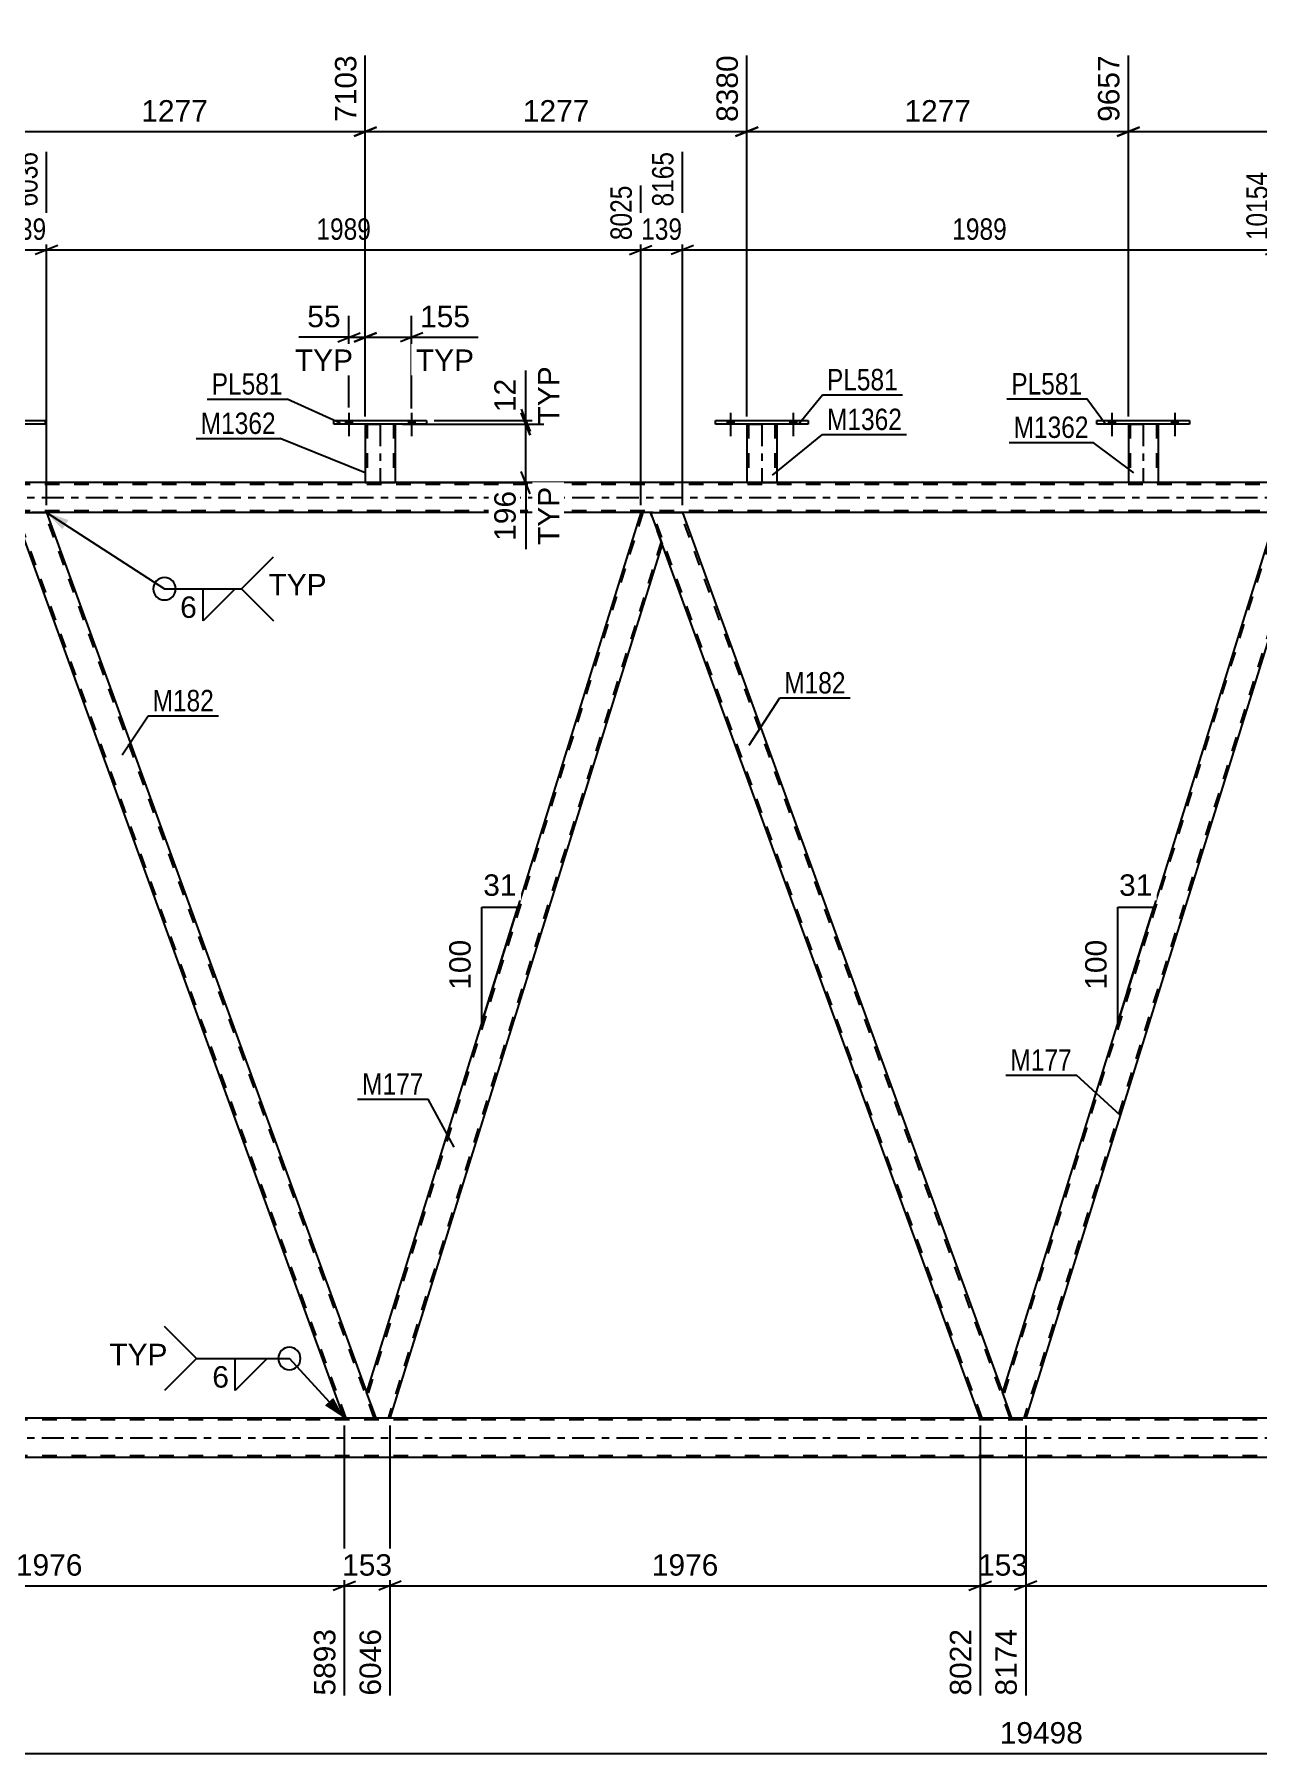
# Model space of a CAD drawing. Header units: millimetres. Extents: x 0 to 3371, y 0 to 1899.
# Drawn here: x 283.4 to 447.1, y 248.6 to 478.8 of the extents above; entities that cross this region are included whole.
import ezdxf

# ---------------------------------------------------------------- set-up
doc = ezdxf.new("R2010")
doc.units = ezdxf.units.MM
doc.linetypes.add('DXK_LINE_DOT2', pattern=[3.9198, 1.9599, -1.9599])
doc.linetypes.add('DXK_LINE_DOT3', pattern=[5.9187, 2.979, -0.9799, 0.9799, -0.9799])
doc.styles.add('Arial', font='ARIAL.TTF', dxfattribs={"height": 0.2})
doc.styles.add('Arial Narrow', font='ARIALN.TTF', dxfattribs={"height": 0.2})

# ---------------------------------------------------------------- blocks, each defined once
blk = doc.blocks.new('Part-203723636-5154 - 5074')
at = {"color": 7, "linetype": 'DXK_LINE_DOT2'}
for p, q in [((764.93, 418.52), (100.87, 418.52)), ((764.93, 415), (100.87, 415)), ((284.99, 414.76), (279.42, 414.76)), ((370.13, 414.76), (364.55, 414.76))]:
    blk.add_line(p, q, dxfattribs=at)
at = {"color": 7, "linetype": 'DXK_LINE_DOT3'}
blk.add_line((100.87, 416.76), (764.93, 416.76), dxfattribs=at)
at = {"color": 2, "linetype": 'Continuous'}
for p, q in [((564.71, 418.76), (206.71, 418.76)), ((364.55, 414.76), (284.99, 414.76)), ((449.69, 414.76), (370.13, 414.76))]:
    blk.add_line(p, q, dxfattribs=at)
blk = doc.blocks.new('Part-203723636-5172 - 5074')
at = {"color": 7, "linetype": 'DXK_LINE_DOT2'}
for p, q in [((776.33, 293.3), (100.87, 293.3)), ((776.33, 288.5), (100.87, 288.5))]:
    blk.add_line(p, q, dxfattribs=at)
at = {"color": 2, "linetype": 'Continuous'}
for p, q in [((490.68, 293.54), (250.46, 293.54)), ((490.68, 288.26), (250.46, 288.26))]:
    blk.add_line(p, q, dxfattribs=at)
at = {"color": 7, "linetype": 'DXK_LINE_DOT3'}
blk.add_line((100.87, 290.9), (776.33, 290.9), dxfattribs=at)
blk = doc.blocks.new('Part-203723636-5177 - 5074')
at = {"color": 2, "linetype": 'Continuous'}
for p, q in [((449.69, 414.76), (412.99, 297.01)), ((451.01, 414.76), (449.69, 414.76)), ((451.01, 414.76), (452.55, 410.51)), ((452.55, 410.51), (416.09, 293.54)), ((414.25, 293.54), (412.99, 297.01))]:
    blk.add_line(p, q, dxfattribs=at)
at = {"color": 7, "linetype": 'DXK_LINE_DOT2'}
for p, q in [((449.94, 414.76), (413.12, 296.64)), ((452.42, 410.88), (415.84, 293.54)), ((416.09, 293.54), (414.25, 293.54))]:
    blk.add_line(p, q, dxfattribs=at)
blk = doc.blocks.new('Bolt-203723636-5509 - 5074')
at = {"linetype": 'Continuous'}
for points in [[(376.11, 426.6), (376.99, 426.6), (376.99, 427.08), (376.11, 427.08)], [(384.51, 426.6), (385.39, 426.6), (385.39, 427.08), (384.51, 427.08)]]:
    blk.add_hatch(color=1, dxfattribs=at).paths.add_polyline_path(points)
at = {"color": 1, "linetype": 'Continuous'}
for p, q in [((376.55, 428.08), (376.55, 424.96)), ((384.95, 428.08), (384.95, 424.96)), ((376.11, 427.08), (376.11, 426.6)), ((376.99, 427.08), (376.99, 426.6)), ((384.51, 427.08), (384.51, 426.6)), ((385.39, 427.08), (385.39, 426.6))]:
    blk.add_line(p, q, dxfattribs=at)
blk = doc.blocks.new('Part-203723636-5257 - 5074')
at = {"color": 2, "linetype": 'Continuous'}
for p, q in [((365.87, 414.76), (370.13, 414.76)), ((370.13, 414.76), (412.99, 297.01)), ((409.99, 293.54), (367.42, 410.51))]:
    blk.add_line(p, q, dxfattribs=at)
at = {"color": 7, "linetype": 'DXK_LINE_DOT2'}
for p, q in [((367.42, 410.51), (365.87, 414.76)), ((410.25, 293.54), (366.13, 414.76)), ((413.99, 293.54), (369.87, 414.76)), ((414.25, 293.54), (412.99, 297.01)), ((414.25, 293.54), (409.99, 293.54))]:
    blk.add_line(p, q, dxfattribs=at)
blk = doc.blocks.new('Part-203723636-5278 - 5074')
at = {"color": 2, "linetype": 'Continuous'}
for p, q in [((327.67, 426.6), (327.67, 418.76)), ((331.67, 426.6), (331.67, 418.76)), ((327.67, 418.76), (331.67, 418.76))]:
    blk.add_line(p, q, dxfattribs=at)
at = {"color": 7, "linetype": 'DXK_LINE_DOT2'}
for p, q in [((327.67, 426.6), (331.67, 426.6)), ((327.67, 426.6), (327.67, 426.6)), ((327.67, 426.6), (327.67, 426.6)), ((327.91, 426.6), (327.91, 418.76)), ((331.43, 426.6), (331.43, 418.76)), ((331.67, 426.6), (331.67, 426.6)), ((331.67, 426.6), (331.67, 426.6)), ((331.38, 418.76), (331.41, 418.76)), ((331.38, 418.76), (331.41, 418.76)), ((331.41, 418.76), (331.43, 418.76)), ((331.41, 418.76), (331.43, 418.76))]:
    blk.add_line(p, q, dxfattribs=at)
at = {"color": 7, "linetype": 'DXK_LINE_DOT3'}
blk.add_line((329.67, 426.6), (329.67, 418.76), dxfattribs=at)
blk = doc.blocks.new('Part-203723636-5283 - 5074')
at = {"color": 2, "linetype": 'Continuous'}
for p, q in [((272.39, 426.6), (272.39, 427.08)), ((272.39, 427.08), (284.79, 427.08)), ((284.79, 426.6), (272.39, 426.6)), ((284.79, 427.08), (284.79, 426.6))]:
    blk.add_line(p, q, dxfattribs=at)
blk = doc.blocks.new('Part-203723636-5350 - 5074')
at = {"color": 2, "linetype": 'Continuous'}
for p, q in [((429.83, 426.6), (429.83, 418.76)), ((433.83, 426.6), (433.83, 418.76)), ((433.8, 418.76), (429.83, 418.76)), ((433.83, 418.76), (433.8, 418.76))]:
    blk.add_line(p, q, dxfattribs=at)
at = {"color": 7, "linetype": 'DXK_LINE_DOT2'}
for p, q in [((429.83, 426.6), (433.83, 426.6)), ((429.83, 426.6), (429.83, 426.6)), ((429.83, 426.6), (429.83, 426.6)), ((430.07, 426.6), (430.07, 418.76)), ((433.59, 426.6), (433.59, 418.76)), ((433.83, 426.6), (433.83, 426.6)), ((433.83, 426.6), (433.83, 426.6)), ((433.57, 418.76), (433.59, 418.76)), ((433.83, 418.76), (433.83, 418.76))]:
    blk.add_line(p, q, dxfattribs=at)
at = {"color": 7, "linetype": 'DXK_LINE_DOT3'}
blk.add_line((431.83, 426.6), (431.83, 418.76), dxfattribs=at)
blk = doc.blocks.new('Part-203723636-5355 - 5074')
at = {"color": 2, "linetype": 'Continuous'}
for p, q in [((374.55, 426.6), (374.55, 427.08)), ((374.55, 427.08), (386.95, 427.08)), ((386.95, 426.6), (374.55, 426.6)), ((386.95, 427.08), (386.95, 426.6))]:
    blk.add_line(p, q, dxfattribs=at)
blk = doc.blocks.new('Part-203723636-5360 - 5074')
at = {"color": 2, "linetype": 'Continuous'}
for p, q in [((378.75, 426.6), (378.75, 418.76)), ((382.75, 426.6), (382.75, 418.76)), ((378.75, 418.76), (382.75, 418.76))]:
    blk.add_line(p, q, dxfattribs=at)
at = {"color": 7, "linetype": 'DXK_LINE_DOT2'}
for p, q in [((378.75, 426.6), (382.75, 426.6)), ((378.75, 426.6), (378.75, 426.6)), ((378.75, 426.6), (378.75, 426.6)), ((378.99, 426.6), (378.99, 418.76)), ((382.51, 426.6), (382.51, 418.76)), ((382.75, 426.6), (382.75, 426.6)), ((382.75, 426.6), (382.75, 426.6)), ((382.46, 418.76), (382.49, 418.76)), ((382.46, 418.76), (382.49, 418.76)), ((382.49, 418.76), (382.51, 418.76)), ((382.49, 418.76), (382.51, 418.76))]:
    blk.add_line(p, q, dxfattribs=at)
at = {"color": 7, "linetype": 'DXK_LINE_DOT3'}
blk.add_line((380.75, 426.6), (380.75, 418.76), dxfattribs=at)
blk = doc.blocks.new('Part-203723636-5365 - 5074')
at = {"color": 2, "linetype": 'Continuous'}
for p, q in [((323.47, 426.6), (323.47, 427.08)), ((323.47, 427.08), (335.87, 427.08)), ((335.87, 426.6), (323.47, 426.6)), ((335.87, 427.08), (335.87, 426.6))]:
    blk.add_line(p, q, dxfattribs=at)
blk = doc.blocks.new('Bolt-203723636-5500 - 5074')
at = {"linetype": 'Continuous'}
for points in [[(427.19, 426.6), (428.07, 426.6), (428.07, 427.08), (427.19, 427.08)], [(435.59, 426.6), (436.47, 426.6), (436.47, 427.08), (435.59, 427.08)]]:
    blk.add_hatch(color=1, dxfattribs=at).paths.add_polyline_path(points)
at = {"color": 1, "linetype": 'Continuous'}
for p, q in [((427.63, 428.08), (427.63, 424.96)), ((436.03, 428.08), (436.03, 424.96)), ((427.19, 427.08), (427.19, 426.6)), ((428.07, 427.08), (428.07, 426.6)), ((435.59, 427.08), (435.59, 426.6)), ((436.47, 427.08), (436.47, 426.6))]:
    blk.add_line(p, q, dxfattribs=at)
blk = doc.blocks.new('Part-203723636-5415 - 5074')
at = {"color": 2, "linetype": 'Continuous'}
for p, q in [((425.63, 426.6), (425.63, 427.08)), ((425.63, 427.08), (438.03, 427.08)), ((438.03, 426.6), (425.63, 426.6)), ((438.03, 427.08), (438.03, 426.6))]:
    blk.add_line(p, q, dxfattribs=at)
blk = doc.blocks.new('Part-203723636-5420 - 5074')
at = {"color": 2, "linetype": 'Continuous'}
for p, q in [((364.55, 414.76), (327.85, 297.01)), ((365.87, 414.76), (364.55, 414.76)), ((365.87, 414.76), (367.42, 410.51)), ((367.42, 410.51), (330.96, 293.54)), ((329.12, 293.54), (327.85, 297.01))]:
    blk.add_line(p, q, dxfattribs=at)
at = {"color": 7, "linetype": 'DXK_LINE_DOT2'}
for p, q in [((364.81, 414.76), (327.99, 296.64)), ((367.28, 410.88), (330.71, 293.54)), ((330.96, 293.54), (329.12, 293.54))]:
    blk.add_line(p, q, dxfattribs=at)
blk = doc.blocks.new('Part-203723636-5425 - 5074')
at = {"color": 2, "linetype": 'Continuous'}
for p, q in [((280.74, 414.76), (284.99, 414.76)), ((284.99, 414.76), (327.85, 297.01)), ((324.86, 293.54), (282.28, 410.51))]:
    blk.add_line(p, q, dxfattribs=at)
at = {"color": 7, "linetype": 'DXK_LINE_DOT2'}
for p, q in [((282.28, 410.51), (280.74, 414.76)), ((325.11, 293.54), (280.99, 414.76)), ((328.86, 293.54), (284.74, 414.76)), ((329.12, 293.54), (327.85, 297.01)), ((329.12, 293.54), (324.86, 293.54))]:
    blk.add_line(p, q, dxfattribs=at)
blk = doc.blocks.new('Bolt-203723636-5501 - 5074')
at = {"linetype": 'Continuous'}
for points in [[(427.19, 426.6), (428.07, 426.6), (428.07, 427.08), (427.19, 427.08)], [(435.59, 426.6), (436.47, 426.6), (436.47, 427.08), (435.59, 427.08)]]:
    blk.add_hatch(color=1, dxfattribs=at).paths.add_polyline_path(points)
at = {"color": 1, "linetype": 'Continuous'}
for p, q in [((427.63, 428.08), (427.63, 424.96)), ((436.03, 428.08), (436.03, 424.96)), ((427.19, 427.08), (427.19, 426.6)), ((428.07, 427.08), (428.07, 426.6)), ((435.59, 427.08), (435.59, 426.6)), ((436.47, 427.08), (436.47, 426.6))]:
    blk.add_line(p, q, dxfattribs=at)
blk = doc.blocks.new('Bolt-203723636-5508 - 5074')
at = {"linetype": 'Continuous'}
for points in [[(376.11, 426.6), (376.99, 426.6), (376.99, 427.08), (376.11, 427.08)], [(384.51, 426.6), (385.39, 426.6), (385.39, 427.08), (384.51, 427.08)]]:
    blk.add_hatch(color=1, dxfattribs=at).paths.add_polyline_path(points)
at = {"color": 1, "linetype": 'Continuous'}
for p, q in [((376.55, 428.08), (376.55, 424.96)), ((384.95, 428.08), (384.95, 424.96)), ((376.11, 427.08), (376.11, 426.6)), ((376.99, 427.08), (376.99, 426.6)), ((384.51, 427.08), (384.51, 426.6)), ((385.39, 427.08), (385.39, 426.6))]:
    blk.add_line(p, q, dxfattribs=at)
blk = doc.blocks.new('Bolt-203723636-5510 - 5074')
at = {"linetype": 'Continuous'}
for points in [[(325.03, 426.6), (325.91, 426.6), (325.91, 427.08), (325.03, 427.08)], [(333.43, 426.6), (334.31, 426.6), (334.31, 427.08), (333.43, 427.08)]]:
    blk.add_hatch(color=1, dxfattribs=at).paths.add_polyline_path(points)
at = {"color": 1, "linetype": 'Continuous'}
for p, q in [((325.47, 428.08), (325.47, 424.96)), ((333.87, 428.08), (333.87, 424.96)), ((325.03, 427.08), (325.03, 426.6)), ((325.91, 427.08), (325.91, 426.6)), ((333.43, 427.08), (333.43, 426.6)), ((334.31, 427.08), (334.31, 426.6))]:
    blk.add_line(p, q, dxfattribs=at)
blk = doc.blocks.new('Bolt-203723636-5511 - 5074')
at = {"linetype": 'Continuous'}
for points in [[(325.03, 426.6), (325.91, 426.6), (325.91, 427.08), (325.03, 427.08)], [(333.43, 426.6), (334.31, 426.6), (334.31, 427.08), (333.43, 427.08)]]:
    blk.add_hatch(color=1, dxfattribs=at).paths.add_polyline_path(points)
at = {"color": 1, "linetype": 'Continuous'}
for p, q in [((325.47, 428.08), (325.47, 424.96)), ((333.87, 428.08), (333.87, 424.96)), ((325.03, 427.08), (325.03, 426.6)), ((325.91, 427.08), (325.91, 426.6)), ((333.43, 427.08), (333.43, 426.6)), ((334.31, 427.08), (334.31, 426.6))]:
    blk.add_line(p, q, dxfattribs=at)
blk = doc.blocks.new('StraightDimension-203723636-13699 - 5074')
at = {"color": 7, "linetype": 'Continuous'}
for p, q in [((284.99, 415.76), (284.99, 463.02)), ((364.55, 415.76), (364.55, 458.52)), ((286.49, 450.51), (283.49, 449.31)), ((284.99, 449.91), (364.55, 449.91)), ((363.05, 449.31), (366.05, 450.51))]:
    blk.add_line(p, q, dxfattribs=at)
at = {"color": 0, "linetype": 'Continuous'}
blk.add_wipeout([(363.95, 459.12), (359.75, 459.12), (359.75, 450.61), (363.95, 450.61)], dxfattribs=at)
at = {"color": 0}
blk.add_wipeout([(329.03, 450.66), (329.03, 454.86), (320.52, 454.86), (320.52, 450.66)], dxfattribs=at)
at = {"color": 3, "linetype": 'Continuous', "style": 'Arial Narrow'}
blk.add_text('8025', height=2.863, rotation=90.0002, dxfattribs=at).set_placement((363.35, 451.21))
at = {"color": 3, "style": 'Arial Narrow'}
blk.add_text('1989', height=2.863, dxfattribs=at).set_placement((321.12, 451.26))
blk = doc.blocks.new('StraightDimension-203723636-6762 - 5074')
at = {"color": 7, "linetype": 'Continuous'}
for p, q in [((276.59, 427.6), (276.59, 475.93)), ((327.67, 427.6), (327.67, 475.93)), ((278.09, 466.34), (275.09, 465.14)), ((276.59, 465.74), (327.67, 465.74)), ((326.17, 465.14), (329.17, 466.34))]:
    blk.add_line(p, q, dxfattribs=at)
at = {"color": 0, "linetype": 'Continuous'}
blk.add_wipeout([(327.07, 476.53), (322.87, 476.53), (322.87, 466.44), (327.07, 466.44)], dxfattribs=at)
at = {"color": 0}
blk.add_wipeout([(307.18, 466.49), (307.18, 470.69), (297.08, 470.69), (297.08, 466.49)], dxfattribs=at)
at = {"color": 3, "linetype": 'Continuous', "style": 'Arial'}
blk.add_text('7103', height=2.865, rotation=90.0002, dxfattribs=at).set_placement((326.47, 467.04))
at = {"color": 3, "style": 'Arial'}
blk.add_text('1277', height=2.865, dxfattribs=at).set_placement((297.68, 467.09))
blk = doc.blocks.new('StraightDimension-203723636-16718 - 5074')
at = {"color": 7, "linetype": 'Continuous'}
for p, q in [((409.99, 292.54), (409.99, 256.4)), ((416.09, 292.54), (416.09, 256.4)), ((408.49, 270.5), (411.49, 271.7)), ((417.59, 271.7), (414.59, 270.5)), ((409.99, 271.1), (416.09, 271.1))]:
    blk.add_line(p, q, dxfattribs=at)
at = {"color": 0}
blk.add_wipeout([(416.98, 271.85), (416.98, 276.05), (409.11, 276.05), (409.11, 271.85)], dxfattribs=at)
at = {"color": 0, "linetype": 'Continuous'}
blk.add_wipeout([(415.49, 265.9), (411.29, 265.9), (411.29, 255.8), (415.49, 255.8)], dxfattribs=at)
at = {"color": 3, "style": 'Arial'}
blk.add_text('153', height=2.865, dxfattribs=at).set_placement((409.71, 272.45))
at = {"color": 3, "linetype": 'Continuous', "style": 'Arial'}
blk.add_text('8174', height=2.865, rotation=90.0002, dxfattribs=at).set_placement((414.89, 256.4))
blk = doc.blocks.new('StraightDimension-203723636-13697 - 5074')
at = {"color": 7, "linetype": 'Continuous'}
for p, q in [((370.13, 415.76), (370.13, 463.02)), ((449.69, 415.76), (449.69, 460.35)), ((371.63, 450.51), (368.63, 449.31)), ((370.13, 449.91), (449.69, 449.91)), ((448.19, 449.31), (451.19, 450.51))]:
    blk.add_line(p, q, dxfattribs=at)
at = {"color": 0, "linetype": 'Continuous'}
blk.add_wipeout([(449.09, 460.95), (444.89, 460.95), (444.89, 450.61), (449.09, 450.61)], dxfattribs=at)
at = {"color": 0}
blk.add_wipeout([(414.16, 450.66), (414.16, 454.86), (405.65, 454.86), (405.65, 450.66)], dxfattribs=at)
at = {"color": 3, "linetype": 'Continuous', "style": 'Arial Narrow'}
blk.add_text('10154', height=2.863, rotation=90.0002, dxfattribs=at).set_placement((448.49, 451.21))
at = {"color": 3, "style": 'Arial Narrow'}
blk.add_text('1989', height=2.863, dxfattribs=at).set_placement((406.25, 451.26))
blk = doc.blocks.new('StraightDimension-203723636-13700 - 5074')
at = {"color": 7, "linetype": 'Continuous'}
for p, q in [((284.99, 415.76), (284.99, 463.02)), ((279.42, 415.76), (279.42, 458.52)), ((277.92, 449.31), (280.92, 450.51)), ((279.42, 449.91), (284.99, 449.91)), ((286.49, 450.51), (283.49, 449.31))]:
    blk.add_line(p, q, dxfattribs=at)
at = {"color": 0}
blk.add_wipeout([(285.55, 450.66), (285.55, 454.86), (278.87, 454.86), (278.87, 450.66)], dxfattribs=at)
at = {"color": 0, "linetype": 'Continuous'}
blk.add_wipeout([(284.39, 463.62), (280.19, 463.62), (280.19, 455.11), (284.39, 455.11)], dxfattribs=at)
at = {"color": 3, "linetype": 'Continuous', "style": 'Arial Narrow'}
blk.add_text('6036', height=2.863, rotation=90.0002, dxfattribs=at).set_placement((283.79, 455.71))
at = {"color": 3, "style": 'Arial Narrow'}
blk.add_text('139', height=2.863, dxfattribs=at).set_placement((279.47, 451.26))
blk = doc.blocks.new('StraightDimension-203723636-12721 - 5074')
at = {"color": 7, "linetype": 'Continuous'}
for p, q in [((325.47, 428.83), (325.47, 441.06)), ((327.67, 427.6), (327.67, 441.06)), ((323.97, 437.61), (326.97, 438.81)), ((325.47, 438.21), (327.67, 438.21)), ((329.17, 438.81), (326.17, 437.61))]:
    blk.add_line(p, q, dxfattribs=at)
at = {"color": 0}
blk.add_wipeout([(324.95, 438.96), (324.95, 443.16), (319.3, 443.16), (319.3, 438.96)], dxfattribs=at)
at = {"color": 7, "linetype": 'Continuous'}
blk.add_line((325.47, 438.21), (318.77, 438.21), dxfattribs=at)
at = {"color": 3, "style": 'Arial'}
blk.add_text('55', height=2.865, dxfattribs=at).set_placement((319.9, 439.56))
at = {"color": 0, "linetype": 'Continuous'}
blk.add_wipeout([(326.61, 433.11), (326.61, 437.31), (317.64, 437.31), (317.64, 433.11)], dxfattribs=at)
at = {"color": 7, "linetype": 'Continuous'}
blk.add_line((325.47, 438.21), (318.77, 438.21), dxfattribs=at)
at = {"color": 3, "linetype": 'Continuous', "style": 'Arial'}
blk.add_text('TYP', height=2.865, dxfattribs=at).set_placement((318.24, 433.71))
blk = doc.blocks.new('StraightDimension-203723636-16717 - 5074')
at = {"color": 7, "linetype": 'Continuous'}
for p, q in [((416.09, 292.54), (416.09, 256.4)), ((495.13, 292.54), (495.13, 254.18)), ((417.59, 271.7), (414.59, 270.5)), ((493.63, 270.5), (496.63, 271.7)), ((416.09, 271.1), (495.13, 271.1))]:
    blk.add_line(p, q, dxfattribs=at)
at = {"color": 0}
blk.add_wipeout([(460.66, 271.85), (460.66, 276.05), (450.56, 276.05), (450.56, 271.85)], dxfattribs=at)
at = {"color": 0, "linetype": 'Continuous'}
blk.add_wipeout([(494.53, 265.9), (490.33, 265.9), (490.33, 253.58), (494.53, 253.58)], dxfattribs=at)
at = {"color": 3, "style": 'Arial'}
blk.add_text('1976', height=2.865, dxfattribs=at).set_placement((451.16, 272.45))
at = {"color": 3, "linetype": 'Continuous', "style": 'Arial'}
blk.add_text('10150', height=2.865, rotation=90.0002, dxfattribs=at).set_placement((493.93, 254.18))
blk = doc.blocks.new('StraightDimension-203723636-13698 - 5074')
at = {"color": 7, "linetype": 'Continuous'}
for p, q in [((370.13, 415.76), (370.13, 463.02)), ((364.55, 415.76), (364.55, 458.52)), ((363.05, 449.31), (366.05, 450.51)), ((364.55, 449.91), (370.13, 449.91)), ((371.63, 450.51), (368.63, 449.31))]:
    blk.add_line(p, q, dxfattribs=at)
at = {"color": 0}
blk.add_wipeout([(370.68, 450.66), (370.68, 454.86), (364, 454.86), (364, 450.66)], dxfattribs=at)
at = {"color": 0, "linetype": 'Continuous'}
blk.add_wipeout([(369.53, 463.62), (365.33, 463.62), (365.33, 455.11), (369.53, 455.11)], dxfattribs=at)
at = {"color": 3, "linetype": 'Continuous', "style": 'Arial Narrow'}
blk.add_text('8165', height=2.863, rotation=90.0002, dxfattribs=at).set_placement((368.93, 455.71))
at = {"color": 3, "style": 'Arial Narrow'}
blk.add_text('139', height=2.863, dxfattribs=at).set_placement((364.6, 451.26))
blk = doc.blocks.new('StraightDimension-203723636-6742 - 5074')
at = {"color": 7, "linetype": 'Continuous'}
for p, q in [((378.75, 427.6), (378.75, 475.93)), ((429.83, 427.6), (429.83, 475.93)), ((380.25, 466.34), (377.25, 465.14)), ((378.75, 465.74), (429.83, 465.74)), ((428.33, 465.14), (431.33, 466.34))]:
    blk.add_line(p, q, dxfattribs=at)
at = {"color": 0, "linetype": 'Continuous'}
blk.add_wipeout([(429.23, 476.53), (425.03, 476.53), (425.03, 466.44), (429.23, 466.44)], dxfattribs=at)
at = {"color": 0}
blk.add_wipeout([(409.34, 466.49), (409.34, 470.69), (399.25, 470.69), (399.25, 466.49)], dxfattribs=at)
at = {"color": 3, "linetype": 'Continuous', "style": 'Arial'}
blk.add_text('9657', height=2.865, rotation=90.0002, dxfattribs=at).set_placement((428.63, 467.04))
at = {"color": 3, "style": 'Arial'}
blk.add_text('1277', height=2.865, dxfattribs=at).set_placement((399.85, 467.09))
blk = doc.blocks.new('StraightDimension-203723636-5832 - 5074')
at = {"color": 7, "linetype": 'Continuous'}
blk.add_line((49.14, 248.63), (787.19, 248.63), dxfattribs=at)
at = {"color": 0}
blk.add_wipeout([(424.33, 249.38), (424.33, 253.58), (412.01, 253.58), (412.01, 249.38)], dxfattribs=at)
at = {"color": 3, "style": 'Arial'}
blk.add_text('19498', height=2.865, dxfattribs=at).set_placement((412.61, 249.98))
blk = doc.blocks.new('AngleDimension-203723636-5649 - 5074')
at = {"color": 7, "linetype": 'Continuous'}
for p, q in [((343.27, 361.95), (348.09, 361.95)), ((343.27, 346.48), (348.09, 361.95)), ((343.27, 346.48), (343.27, 361.95)), ((344.59, 350.72), (348.09, 361.95))]:
    blk.add_line(p, q, dxfattribs=at)
at = {"color": 0}
for points in [[(348.51, 362.85), (348.51, 367.05), (342.86, 367.05), (342.86, 362.85)], [(342.37, 358.15), (338.17, 358.15), (338.17, 350.28), (342.37, 350.28)]]:
    blk.add_wipeout(points, dxfattribs=at)
at = {"color": 3, "style": 'Arial'}
blk.add_text('31', height=2.865, dxfattribs=at).set_placement((343.46, 363.45))
blk.add_text('100', height=2.865, rotation=90.0002, dxfattribs=at).set_placement((341.77, 350.88))
blk = doc.blocks.new('StraightDimension-203723636-16719 - 5074')
at = {"color": 7, "linetype": 'Continuous'}
for p, q in [((330.96, 292.54), (330.96, 256.4)), ((409.99, 292.54), (409.99, 256.4)), ((332.46, 271.7), (329.46, 270.5)), ((408.49, 270.5), (411.49, 271.7)), ((330.96, 271.1), (409.99, 271.1))]:
    blk.add_line(p, q, dxfattribs=at)
at = {"color": 0}
blk.add_wipeout([(375.52, 271.85), (375.52, 276.05), (365.43, 276.05), (365.43, 271.85)], dxfattribs=at)
at = {"color": 0, "linetype": 'Continuous'}
blk.add_wipeout([(409.39, 265.9), (405.19, 265.9), (405.19, 255.8), (409.39, 255.8)], dxfattribs=at)
at = {"color": 3, "style": 'Arial'}
blk.add_text('1976', height=2.865, dxfattribs=at).set_placement((366.03, 272.45))
at = {"color": 3, "linetype": 'Continuous', "style": 'Arial'}
blk.add_text('8022', height=2.865, rotation=90.0002, dxfattribs=at).set_placement((408.79, 256.4))
blk = doc.blocks.new('StraightDimension-203723636-16721 - 5074')
at = {"color": 7, "linetype": 'Continuous'}
for p, q in [((245.83, 292.54), (245.83, 256.4)), ((324.86, 292.54), (324.86, 256.4)), ((247.33, 271.7), (244.33, 270.5)), ((323.36, 270.5), (326.36, 271.7)), ((245.83, 271.1), (324.86, 271.1))]:
    blk.add_line(p, q, dxfattribs=at)
at = {"color": 0}
blk.add_wipeout([(290.39, 271.85), (290.39, 276.05), (280.29, 276.05), (280.29, 271.85)], dxfattribs=at)
at = {"color": 0, "linetype": 'Continuous'}
blk.add_wipeout([(324.26, 265.9), (320.06, 265.9), (320.06, 255.8), (324.26, 255.8)], dxfattribs=at)
at = {"color": 3, "style": 'Arial'}
blk.add_text('1976', height=2.865, dxfattribs=at).set_placement((280.89, 272.45))
at = {"color": 3, "linetype": 'Continuous', "style": 'Arial'}
blk.add_text('5893', height=2.865, rotation=90.0002, dxfattribs=at).set_placement((323.66, 256.4))
blk = doc.blocks.new('StraightDimension-203723636-6732 - 5074')
at = {"color": 7, "linetype": 'Continuous'}
for p, q in [((480.91, 427.6), (480.91, 478.15)), ((429.83, 427.6), (429.83, 475.93)), ((431.33, 466.34), (428.33, 465.14)), ((429.83, 465.74), (480.91, 465.74)), ((479.41, 465.14), (482.41, 466.34))]:
    blk.add_line(p, q, dxfattribs=at)
at = {"color": 0, "linetype": 'Continuous'}
blk.add_wipeout([(480.31, 478.75), (476.11, 478.75), (476.11, 466.44), (480.31, 466.44)], dxfattribs=at)
at = {"color": 0}
blk.add_wipeout([(460.42, 466.49), (460.42, 470.69), (450.33, 470.69), (450.33, 466.49)], dxfattribs=at)
at = {"color": 3, "linetype": 'Continuous', "style": 'Arial'}
blk.add_text('10934', height=2.865, rotation=90.0002, dxfattribs=at).set_placement((479.71, 467.04))
at = {"color": 3, "style": 'Arial'}
blk.add_text('1277', height=2.865, dxfattribs=at).set_placement((450.93, 467.09))
blk = doc.blocks.new('StraightDimension-203723636-6752 - 5074')
at = {"color": 7, "linetype": 'Continuous'}
for p, q in [((327.67, 427.6), (327.67, 475.93)), ((378.75, 427.6), (378.75, 475.93)), ((329.17, 466.34), (326.17, 465.14)), ((327.67, 465.74), (378.75, 465.74)), ((377.25, 465.14), (380.25, 466.34))]:
    blk.add_line(p, q, dxfattribs=at)
at = {"color": 0, "linetype": 'Continuous'}
blk.add_wipeout([(378.15, 476.53), (373.95, 476.53), (373.95, 466.44), (378.15, 466.44)], dxfattribs=at)
at = {"color": 0}
blk.add_wipeout([(358.26, 466.49), (358.26, 470.69), (348.16, 470.69), (348.16, 466.49)], dxfattribs=at)
at = {"color": 3, "linetype": 'Continuous', "style": 'Arial'}
blk.add_text('8380', height=2.865, rotation=90.0002, dxfattribs=at).set_placement((377.55, 467.04))
at = {"color": 3, "style": 'Arial'}
blk.add_text('1277', height=2.865, dxfattribs=at).set_placement((348.76, 467.09))
blk = doc.blocks.new('AngleDimension-203723636-6833 - 5074')
at = {"color": 7, "linetype": 'Continuous'}
for p, q in [((428.41, 361.95), (433.23, 361.95)), ((428.41, 346.48), (433.23, 361.95)), ((428.41, 346.48), (428.41, 361.95)), ((429.73, 350.72), (433.23, 361.95))]:
    blk.add_line(p, q, dxfattribs=at)
at = {"color": 0}
for points in [[(433.64, 362.85), (433.64, 367.05), (427.99, 367.05), (427.99, 362.85)], [(427.51, 358.15), (423.31, 358.15), (423.31, 350.28), (427.51, 350.28)]]:
    blk.add_wipeout(points, dxfattribs=at)
at = {"color": 3, "style": 'Arial'}
blk.add_text('31', height=2.865, dxfattribs=at).set_placement((428.59, 363.45))
blk.add_text('100', height=2.865, rotation=90.0002, dxfattribs=at).set_placement((426.91, 350.88))
blk = doc.blocks.new('StraightDimension-203723636-6861 - 5074')
at = {"color": 7, "linetype": 'Continuous'}
for p, q in [((348.55, 428.58), (349.75, 425.58)), ((349.75, 425.1), (348.55, 428.1)), ((332.67, 426.6), (351.55, 426.6)), ((336.87, 427.08), (351.55, 427.08)), ((349.15, 426.6), (349.15, 427.08))]:
    blk.add_line(p, q, dxfattribs=at)
at = {"color": 0}
blk.add_wipeout([(348.4, 433.25), (344.2, 433.25), (344.2, 427.6), (348.4, 427.6)], dxfattribs=at)
at = {"color": 7, "linetype": 'Continuous'}
blk.add_line((349.15, 427.08), (349.15, 433.78), dxfattribs=at)
at = {"color": 3, "style": 'Arial'}
blk.add_text('12', height=2.865, rotation=90.0002, dxfattribs=at).set_placement((347.8, 428.2))
at = {"color": 0, "linetype": 'Continuous'}
blk.add_wipeout([(354.25, 434.91), (350.05, 434.91), (350.05, 425.94), (354.25, 425.94)], dxfattribs=at)
at = {"color": 7, "linetype": 'Continuous'}
blk.add_line((349.15, 427.08), (349.15, 433.78), dxfattribs=at)
at = {"color": 3, "linetype": 'Continuous', "style": 'Arial'}
blk.add_text('TYP', height=2.865, rotation=90.0002, dxfattribs=at).set_placement((353.65, 426.54))
blk = doc.blocks.new('StraightDimension-203723636-6869 - 5074')
at = {"color": 7, "linetype": 'Continuous'}
for p, q in [((348.55, 428.1), (349.75, 425.1)), ((332.67, 426.6), (351.55, 426.6)), ((349.15, 418.76), (349.15, 426.6)), ((349.75, 417.26), (348.55, 420.26)), ((332.67, 418.76), (351.55, 418.76))]:
    blk.add_line(p, q, dxfattribs=at)
at = {"color": 0}
blk.add_wipeout([(348.4, 418.23), (344.2, 418.23), (344.2, 410.36), (348.4, 410.36)], dxfattribs=at)
at = {"color": 7, "linetype": 'Continuous'}
blk.add_line((349.15, 418.76), (349.15, 409.84), dxfattribs=at)
at = {"color": 3, "style": 'Arial'}
blk.add_text('196', height=2.865, rotation=90.0002, dxfattribs=at).set_placement((347.8, 410.96))
at = {"color": 0, "linetype": 'Continuous'}
blk.add_wipeout([(354.25, 418.79), (350.05, 418.79), (350.05, 409.81), (354.25, 409.81)], dxfattribs=at)
at = {"color": 7, "linetype": 'Continuous'}
blk.add_line((349.15, 418.76), (349.15, 409.84), dxfattribs=at)
at = {"color": 3, "linetype": 'Continuous', "style": 'Arial'}
blk.add_text('TYP', height=2.865, rotation=90.0002, dxfattribs=at).set_placement((353.65, 410.41))
blk = doc.blocks.new('StraightDimension-203723636-12720 - 5074')
at = {"color": 7, "linetype": 'Continuous'}
for p, q in [((327.67, 427.6), (327.67, 441.06)), ((333.87, 428.69), (333.87, 441.06)), ((326.17, 437.61), (329.17, 438.81)), ((327.67, 438.21), (333.87, 438.21)), ((335.37, 438.81), (332.37, 437.61))]:
    blk.add_line(p, q, dxfattribs=at)
at = {"color": 0}
blk.add_wipeout([(342.27, 438.96), (342.27, 443.16), (334.4, 443.16), (334.4, 438.96)], dxfattribs=at)
at = {"color": 7, "linetype": 'Continuous'}
blk.add_line((333.87, 438.21), (342.79, 438.21), dxfattribs=at)
at = {"color": 3, "style": 'Arial'}
blk.add_text('155', height=2.865, dxfattribs=at).set_placement((335, 439.56))
at = {"color": 0, "linetype": 'Continuous'}
blk.add_wipeout([(342.82, 433.11), (342.82, 437.31), (333.84, 437.31), (333.84, 433.11)], dxfattribs=at)
at = {"color": 7, "linetype": 'Continuous'}
blk.add_line((333.87, 438.21), (342.79, 438.21), dxfattribs=at)
at = {"color": 3, "linetype": 'Continuous', "style": 'Arial'}
blk.add_text('TYP', height=2.865, dxfattribs=at).set_placement((334.44, 433.71))
blk = doc.blocks.new('StraightDimension-203723636-16720 - 5074')
at = {"color": 7, "linetype": 'Continuous'}
for p, q in [((324.86, 292.54), (324.86, 256.4)), ((330.96, 292.54), (330.96, 256.4)), ((323.36, 270.5), (326.36, 271.7)), ((332.46, 271.7), (329.46, 270.5)), ((324.86, 271.1), (330.96, 271.1))]:
    blk.add_line(p, q, dxfattribs=at)
at = {"color": 0}
blk.add_wipeout([(331.84, 271.85), (331.84, 276.05), (323.97, 276.05), (323.97, 271.85)], dxfattribs=at)
at = {"color": 0, "linetype": 'Continuous'}
blk.add_wipeout([(330.36, 265.9), (326.16, 265.9), (326.16, 255.8), (330.36, 255.8)], dxfattribs=at)
at = {"color": 3, "style": 'Arial'}
blk.add_text('153', height=2.865, dxfattribs=at).set_placement((324.57, 272.45))
at = {"color": 3, "linetype": 'Continuous', "style": 'Arial'}
blk.add_text('6046', height=2.865, rotation=90.0002, dxfattribs=at).set_placement((329.76, 256.4))
blk = doc.blocks.new('Mark-203723636-5411 - 5074')
at = {"color": 0}
blk.add_wipeout([(423.65, 430.55), (423.65, 433.55), (414.15, 433.55), (414.15, 430.55)], dxfattribs=at)
blk.add_wipeout([(423.65, 430.55), (423.65, 433.55), (414.15, 433.55), (414.15, 430.55)], dxfattribs=at)
at = {"color": 30, "linetype": 'Continuous'}
for p in [(413.55, 429.95), (426.77, 426.6)]:
    blk.add_line(p, (424.25, 429.95), dxfattribs=at)
at = {"color": 3, "style": 'Arial Narrow'}
blk.add_text('PL581', height=2.863, dxfattribs=at).set_placement((414.15, 430.55))
blk = doc.blocks.new('Mark-203723636-5173 - 5074')
at = {"color": 0}
blk.add_wipeout([(422.27, 340.04), (422.27, 343.04), (414.04, 343.04), (414.04, 340.04)], dxfattribs=at)
blk.add_wipeout([(422.27, 340.04), (422.27, 343.04), (414.04, 343.04), (414.04, 340.04)], dxfattribs=at)
at = {"color": 30, "linetype": 'Continuous'}
for p in [(413.44, 339.44), (428.74, 334.1)]:
    blk.add_line(p, (422.87, 339.44), dxfattribs=at)
at = {"color": 3, "style": 'Arial Narrow'}
blk.add_text('M177', height=2.863, dxfattribs=at).set_placement((414.04, 340.04))
blk = doc.blocks.new('Mark-203723636-5253 - 5074')
at = {"color": 0}
blk.add_wipeout([(391.98, 390.53), (391.98, 393.53), (383.75, 393.53), (383.75, 390.53)], dxfattribs=at)
blk.add_wipeout([(391.98, 390.53), (391.98, 393.53), (383.75, 393.53), (383.75, 390.53)], dxfattribs=at)
at = {"color": 30, "linetype": 'Continuous'}
for p, q in [((379.05, 383.62), (383.15, 389.93)), ((383.15, 389.93), (392.58, 389.93))]:
    blk.add_line(p, q, dxfattribs=at)
at = {"color": 3, "style": 'Arial Narrow'}
blk.add_text('M182', height=2.863, dxfattribs=at).set_placement((383.75, 390.53))
blk = doc.blocks.new('Mark-203723636-5274 - 5074')
at = {"color": 0}
blk.add_wipeout([(315.68, 425.27), (315.68, 428.27), (305.63, 428.27), (305.63, 425.27)], dxfattribs=at)
blk.add_wipeout([(315.68, 425.27), (315.68, 428.27), (305.63, 428.27), (305.63, 425.27)], dxfattribs=at)
at = {"color": 30, "linetype": 'Continuous'}
for p in [(305.03, 424.67), (327.67, 420.06)]:
    blk.add_line(p, (316.28, 424.67), dxfattribs=at)
at = {"color": 3, "style": 'Arial Narrow'}
blk.add_text('M1362', height=2.863, dxfattribs=at).set_placement((305.63, 425.27))
blk = doc.blocks.new('Mark-203723636-5346 - 5074')
at = {"color": 0}
blk.add_wipeout([(424.51, 424.74), (424.51, 427.74), (414.46, 427.74), (414.46, 424.74)], dxfattribs=at)
blk.add_wipeout([(424.51, 424.74), (424.51, 427.74), (414.46, 427.74), (414.46, 424.74)], dxfattribs=at)
at = {"color": 30, "linetype": 'Continuous'}
for p in [(413.86, 424.14), (430.55, 420.07)]:
    blk.add_line(p, (425.11, 424.14), dxfattribs=at)
at = {"color": 3, "style": 'Arial Narrow'}
blk.add_text('M1362', height=2.863, dxfattribs=at).set_placement((414.46, 424.74))
blk = doc.blocks.new('Mark-203723636-5351 - 5074')
at = {"color": 0}
blk.add_wipeout([(398.97, 431.11), (398.97, 434.11), (389.47, 434.11), (389.47, 431.11)], dxfattribs=at)
blk.add_wipeout([(398.97, 431.11), (398.97, 434.11), (389.47, 434.11), (389.47, 431.11)], dxfattribs=at)
at = {"color": 30, "linetype": 'Continuous'}
for p, q in [((385.67, 426.6), (388.87, 430.51)), ((388.87, 430.51), (399.57, 430.51))]:
    blk.add_line(p, q, dxfattribs=at)
at = {"color": 3, "style": 'Arial Narrow'}
blk.add_text('PL581', height=2.863, dxfattribs=at).set_placement((389.47, 431.11))
blk = doc.blocks.new('Mark-203723636-5356 - 5074')
at = {"color": 0}
blk.add_wipeout([(399.53, 425.79), (399.53, 428.79), (389.48, 428.79), (389.48, 425.79)], dxfattribs=at)
blk.add_wipeout([(399.53, 425.79), (399.53, 428.79), (389.48, 428.79), (389.48, 425.79)], dxfattribs=at)
at = {"color": 30, "linetype": 'Continuous'}
for p, q in [((382.2, 419.74), (388.88, 425.19)), ((388.88, 425.19), (400.13, 425.19))]:
    blk.add_line(p, q, dxfattribs=at)
at = {"color": 3, "style": 'Arial Narrow'}
blk.add_text('M1362', height=2.863, dxfattribs=at).set_placement((389.48, 425.79))
blk = doc.blocks.new('Mark-203723636-5361 - 5074')
at = {"color": 0}
blk.add_wipeout([(316.6, 430.54), (316.6, 433.54), (307.1, 433.54), (307.1, 430.54)], dxfattribs=at)
blk.add_wipeout([(316.6, 430.54), (316.6, 433.54), (307.1, 433.54), (307.1, 430.54)], dxfattribs=at)
at = {"color": 30, "linetype": 'Continuous'}
for p in [(306.5, 429.94), (324.3, 426.73)]:
    blk.add_line(p, (317.2, 429.94), dxfattribs=at)
at = {"color": 3, "style": 'Arial Narrow'}
blk.add_text('PL581', height=2.863, dxfattribs=at).set_placement((307.1, 430.54))
blk = doc.blocks.new('Mark-203723636-5416 - 5074')
at = {"color": 0}
blk.add_wipeout([(335.47, 336.83), (335.47, 339.83), (327.24, 339.83), (327.24, 336.83)], dxfattribs=at)
blk.add_wipeout([(335.47, 336.83), (335.47, 339.83), (327.24, 339.83), (327.24, 336.83)], dxfattribs=at)
at = {"color": 30, "linetype": 'Continuous'}
for p in [(326.64, 336.23), (339.57, 329.79)]:
    blk.add_line(p, (336.07, 336.23), dxfattribs=at)
at = {"color": 3, "style": 'Arial Narrow'}
blk.add_text('M177', height=2.863, dxfattribs=at).set_placement((327.24, 336.83))
blk = doc.blocks.new('Mark-203723636-5421 - 5074')
at = {"color": 0}
blk.add_wipeout([(307.4, 388.15), (307.4, 391.15), (299.18, 391.15), (299.18, 388.15)], dxfattribs=at)
blk.add_wipeout([(307.4, 388.15), (307.4, 391.15), (299.18, 391.15), (299.18, 388.15)], dxfattribs=at)
at = {"color": 30, "linetype": 'Continuous'}
for p, q in [((295.12, 382.32), (298.58, 387.55)), ((298.58, 387.55), (308, 387.55))]:
    blk.add_line(p, q, dxfattribs=at)
at = {"color": 3, "style": 'Arial Narrow'}
blk.add_text('M182', height=2.863, dxfattribs=at).set_placement((299.18, 388.15))
blk = doc.blocks.new('WeldMark-203723636-17103 - 5074')
at = {"linetype": 'Continuous'}
blk.add_hatch(color=30, dxfattribs=at).paths.add_polyline_path([(287.11, 412.5), (284.99, 414.76), (287.92, 413.76)])
at = {"color": 30, "linetype": 'Continuous'}
blk.add_line((284.99, 414.76), (300.78, 404.55), dxfattribs=at)
at = {"color": 3, "linetype": 'Continuous'}
for q in [(315.39, 408.84), (315.39, 400.27)]:
    blk.add_line((311.11, 404.55), q, dxfattribs=at)
blk.add_arc((300.78, 404.55), 1.5, 90, 270, dxfattribs=at)
at = {"color": 0}
blk.add_wipeout([(305.31, 400.45), (305.31, 403.85), (302.68, 403.85), (302.68, 400.45)], dxfattribs=at)
at = {"color": 30, "linetype": 'Continuous'}
blk.add_line((300.78, 404.55), (311.11, 404.55), dxfattribs=at)
at = {"color": 3, "linetype": 'Continuous'}
for p, q in [((305.97, 404.55), (310.25, 404.55)), ((310.25, 404.55), (305.97, 400.27)), ((305.97, 400.27), (305.97, 404.55))]:
    blk.add_line(p, q, dxfattribs=at)
blk.add_arc((300.78, 404.55), 1.5, 270, 90, dxfattribs=at)
at = {"color": 3, "style": 'Arial'}
blk.add_text('6', height=2.87, dxfattribs=at).set_placement((302.88, 400.65))
at = {"color": 0, "linetype": 'Continuous'}
blk.add_wipeout([(322.48, 403.65), (322.48, 406.65), (314.71, 406.65), (314.71, 403.65)], dxfattribs=at)
blk.add_wipeout([(322.48, 403.65), (322.48, 406.65), (314.71, 406.65), (314.71, 403.65)], dxfattribs=at)
at = {"color": 3, "linetype": 'Continuous', "style": 'Arial'}
blk.add_text('TYP', height=2.865, dxfattribs=at).set_placement((314.71, 403.65))
blk = doc.blocks.new('WeldMark-203723636-17116 - 5074')
at = {"linetype": 'Continuous'}
blk.add_hatch(color=30, dxfattribs=at).paths.add_polyline_path([(323.38, 296.25), (324.86, 293.54), (322.27, 295.23)])
at = {"color": 3, "linetype": 'Continuous'}
for q in [(300.79, 305.8), (300.79, 297.23)]:
    blk.add_line((305.08, 301.52), q, dxfattribs=at)
at = {"color": 30, "linetype": 'Continuous'}
blk.add_line((324.86, 293.54), (317.5, 301.52), dxfattribs=at)
at = {"color": 3, "linetype": 'Continuous'}
for start, end in [(90, 270), (270, 90)]:
    blk.add_arc((317.5, 301.52), 1.5, start, end, dxfattribs=at)
at = {"color": 0}
blk.add_wipeout([(309.6, 297.42), (309.6, 300.82), (306.98, 300.82), (306.98, 297.42)], dxfattribs=at)
at = {"color": 30, "linetype": 'Continuous'}
blk.add_line((305.08, 301.52), (317.5, 301.52), dxfattribs=at)
at = {"color": 3, "linetype": 'Continuous'}
for p, q in [((310.26, 301.52), (314.54, 301.52)), ((314.54, 301.52), (310.26, 297.23)), ((310.26, 297.23), (310.26, 301.52))]:
    blk.add_line(p, q, dxfattribs=at)
at = {"color": 3, "style": 'Arial'}
blk.add_text('6', height=2.87, dxfattribs=at).set_placement((307.18, 297.62))
at = {"color": 0, "linetype": 'Continuous'}
blk.add_wipeout([(301.18, 300.62), (301.18, 303.62), (293.4, 303.62), (293.4, 300.62)], dxfattribs=at)
blk.add_wipeout([(301.18, 300.62), (301.18, 303.62), (293.4, 303.62), (293.4, 300.62)], dxfattribs=at)
at = {"color": 3, "linetype": 'Continuous', "style": 'Arial'}
blk.add_text('TYP', height=2.865, dxfattribs=at).set_placement((293.4, 300.62))

msp = doc.modelspace()

# ---------------------------------------------------------------- block references
for name in ['Bolt-203723636-5510 - 5074', 'Bolt-203723636-5511 - 5074', 'Bolt-203723636-5509 - 5074', 'Bolt-203723636-5508 - 5074', 'Bolt-203723636-5500 - 5074', 'Bolt-203723636-5501 - 5074', 'Part-203723636-5283 - 5074', 'Part-203723636-5365 - 5074', 'Part-203723636-5278 - 5074', 'Part-203723636-5355 - 5074', 'Part-203723636-5360 - 5074', 'Part-203723636-5415 - 5074', 'Part-203723636-5350 - 5074', 'Part-203723636-5154 - 5074', 'Part-203723636-5425 - 5074', 'Part-203723636-5420 - 5074', 'Part-203723636-5257 - 5074', 'Part-203723636-5177 - 5074', 'Part-203723636-5172 - 5074']:
    msp.add_blockref(name, (0, 0))

# ---------------------------------------------------------------- next in the draw order: block references
for name in ['StraightDimension-203723636-13699 - 5074', 'StraightDimension-203723636-13697 - 5074', 'StraightDimension-203723636-16718 - 5074']:
    msp.add_blockref(name, (0, 0))

# ---------------------------------------------------------------- next in the draw order: block references
for name in ['StraightDimension-203723636-6762 - 5074', 'StraightDimension-203723636-6742 - 5074', 'StraightDimension-203723636-13698 - 5074', 'StraightDimension-203723636-16717 - 5074']:
    msp.add_blockref(name, (0, 0))

# ---------------------------------------------------------------- next in the draw order: block references
for name in ['StraightDimension-203723636-6732 - 5074', 'StraightDimension-203723636-13700 - 5074', 'StraightDimension-203723636-12721 - 5074', 'Mark-203723636-5351 - 5074', 'Mark-203723636-5411 - 5074', 'StraightDimension-203723636-5832 - 5074']:
    msp.add_blockref(name, (0, 0))

# ---------------------------------------------------------------- next in the draw order: block references
for name in ['StraightDimension-203723636-6752 - 5074', 'Mark-203723636-5356 - 5074', 'Mark-203723636-5346 - 5074', 'WeldMark-203723636-17103 - 5074', 'Mark-203723636-5253 - 5074', 'Mark-203723636-5421 - 5074', 'AngleDimension-203723636-5649 - 5074', 'AngleDimension-203723636-6833 - 5074', 'Mark-203723636-5173 - 5074', 'Mark-203723636-5416 - 5074', 'StraightDimension-203723636-16721 - 5074', 'StraightDimension-203723636-16719 - 5074']:
    msp.add_blockref(name, (0, 0))

# ---------------------------------------------------------------- next in the draw order: block references
for name in ['StraightDimension-203723636-6861 - 5074', 'StraightDimension-203723636-16720 - 5074']:
    msp.add_blockref(name, (0, 0))

# ---------------------------------------------------------------- next in the draw order: block references
for name in ['StraightDimension-203723636-6869 - 5074', 'WeldMark-203723636-17116 - 5074']:
    msp.add_blockref(name, (0, 0))

# ---------------------------------------------------------------- next in the draw order: block references
msp.add_blockref('StraightDimension-203723636-12720 - 5074', (0, 0))

# ---------------------------------------------------------------- next in the draw order: block references
msp.add_blockref('Mark-203723636-5274 - 5074', (0, 0))

# ---------------------------------------------------------------- next in the draw order: block references
msp.add_blockref('Mark-203723636-5361 - 5074', (0, 0))

doc.saveas('drawing.dxf')
